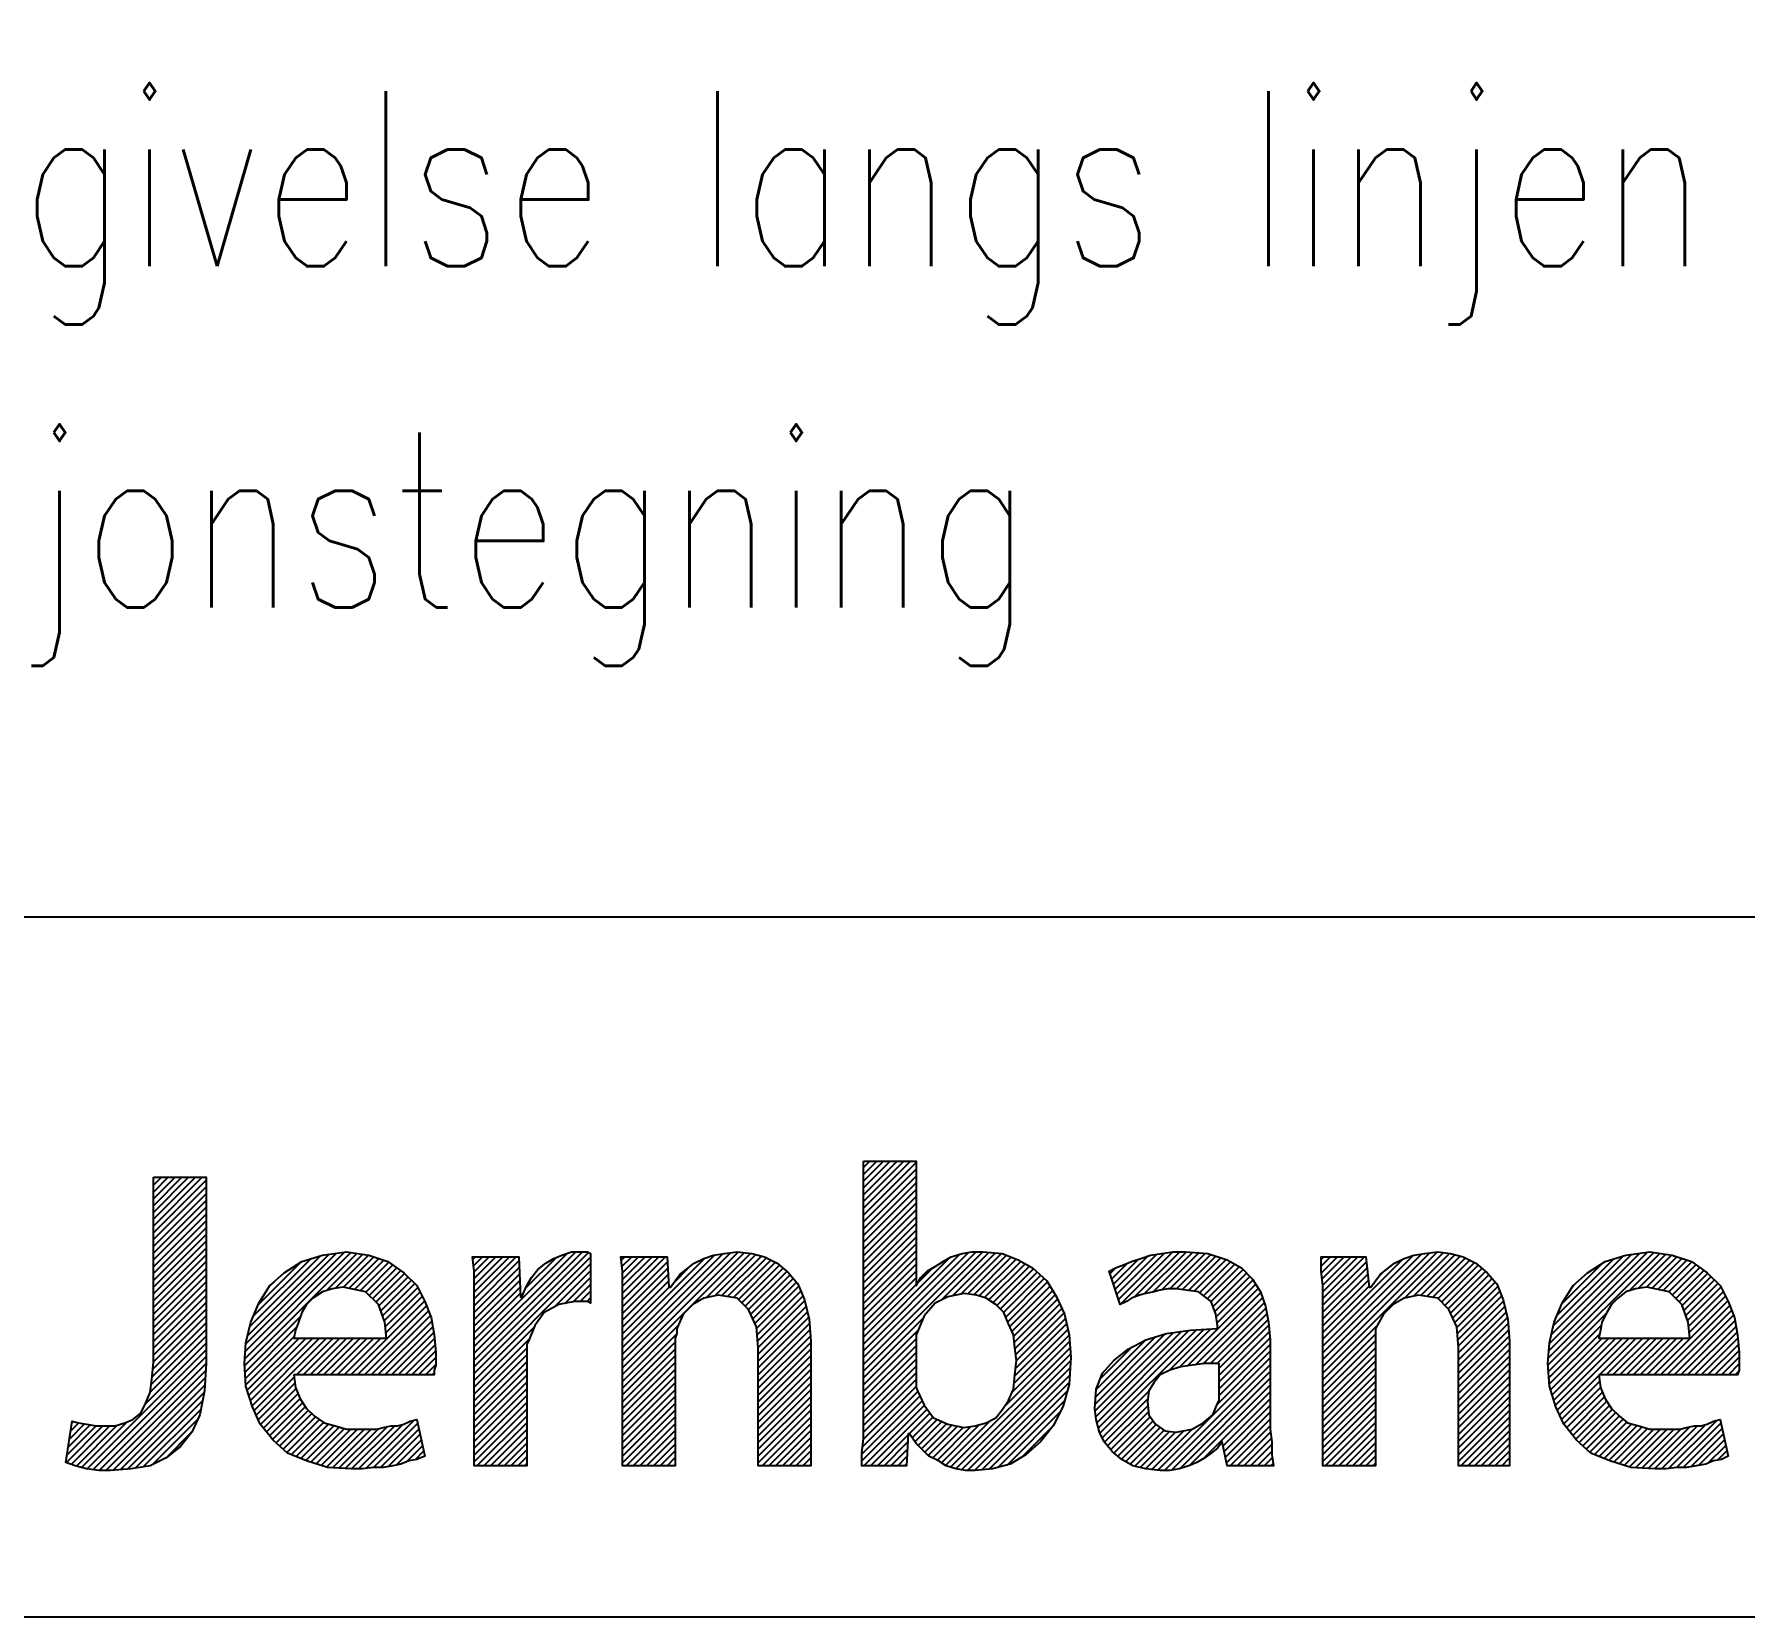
# Model space of a CAD drawing. Header units: millimetres. Extents: x 0 to 900, y 0 to 1385.
# Drawn here: x 144 to 315.1, y 0 to 158.3 of the extents above; entities that cross this region are included whole.
import ezdxf
from ezdxf.enums import TextEntityAlignment as Align

# ---------------------------------------------------------------- set-up
doc = ezdxf.new("R2010")
doc.units = ezdxf.units.MM
for name, color, linetype in [('RAMME', 7, 'Continuous'), ('TITT-018', 4, 'Continuous'), ('TITT-035', 7, 'Continuous'), ('TITT-050', 5, 'Continuous'), ('TITT-TEKST25', 2, 'Continuous'), ('TITT-TEKST35', 7, 'Continuous'), ('TITT-TEKST50', 5, 'Continuous')]:
    doc.layers.add(name, color=color, linetype=linetype)
doc.styles.add('TITTEL', font='romans.shx', dxfattribs={"width": 0.65})

# ---------------------------------------------------------------- blocks, each defined once
blk = doc.blocks.new('*X2')
at = {"color": 0}
for p, q in [((1245.538, 64.846), (1246.769, 66.077)), ((1245.538, 65.023), (1246.592, 66.077)), ((1245.538, 65.2), (1246.415, 66.077)), ((1245.538, 65.377), (1246.238, 66.077)), ((1245.538, 65.553), (1246.062, 66.077)), ((1245.538, 65.73), (1245.885, 66.077)), ((1245.538, 65.907), (1245.708, 66.077)), ((1245.538, 64.67), (1246.909, 66.041)), ((1227.044, 64.384), (1228.322, 65.662)), ((1227.044, 64.561), (1228.145, 65.662)), ((1227.044, 64.738), (1227.968, 65.662)), ((1227.044, 64.914), (1227.792, 65.662)), ((1227.044, 65.091), (1227.615, 65.662)), ((1227.044, 65.268), (1227.438, 65.662)), ((1227.044, 65.445), (1227.261, 65.662)), ((1227.044, 65.621), (1227.085, 65.662)), ((1227.044, 64.207), (1228.416, 65.579)), ((1245.538, 64.493), (1246.909, 65.864)), ((1245.538, 64.316), (1246.909, 65.687)), ((1245.538, 64.139), (1246.909, 65.511)), ((1227.044, 64.03), (1228.416, 65.402)), ((1227.044, 63.854), (1228.416, 65.225)), ((1245.538, 63.962), (1246.909, 65.334)), ((1245.538, 63.786), (1246.909, 65.157)), ((1227.044, 63.677), (1228.416, 65.048)), ((1227.044, 63.5), (1228.416, 64.872)), ((1227.044, 63.323), (1228.416, 64.695)), ((1245.538, 63.609), (1246.909, 64.98)), ((1245.538, 63.432), (1246.909, 64.804)), ((1245.538, 63.255), (1246.909, 64.627)), ((1227.044, 63.147), (1228.416, 64.518)), ((1227.044, 62.97), (1228.416, 64.341)), ((1245.538, 63.079), (1246.909, 64.45)), ((1245.538, 62.902), (1246.909, 64.273)), ((1227.044, 62.793), (1228.416, 64.164)), ((1227.044, 62.616), (1228.416, 63.988)), ((1227.044, 62.439), (1228.416, 63.811)), ((1245.538, 62.725), (1246.909, 64.096)), ((1245.538, 62.548), (1246.909, 63.92)), ((1245.538, 62.371), (1246.909, 63.743)), ((1227.044, 62.263), (1228.416, 63.634)), ((1227.044, 62.086), (1228.416, 63.457)), ((1227.044, 61.909), (1228.416, 63.281)), ((1229.417, 60.746), (1232.341, 63.67)), ((1229.423, 60.929), (1232.186, 63.692)), ((1229.438, 61.121), (1232.018, 63.701)), ((1229.453, 61.312), (1231.814, 63.674)), ((1229.5, 61.537), (1231.61, 63.647)), ((1229.553, 61.766), (1231.396, 63.609)), ((1229.643, 62.033), (1231.14, 63.53)), ((1229.77, 62.336), (1230.863, 63.43)), ((1231.551, 62.703), (1232.496, 63.648)), ((1231.79, 62.766), (1232.65, 63.626)), ((1231.994, 62.793), (1232.783, 63.582)), ((1232.14, 62.762), (1232.916, 63.538)), ((1232.285, 62.731), (1233.049, 63.494)), ((1232.431, 62.7), (1233.175, 63.444)), ((1232.575, 62.666), (1233.279, 63.371)), ((1232.663, 62.578), (1233.383, 63.298)), ((1235.364, 63.511), (1235.436, 63.584)), ((1235.382, 63.352), (1235.613, 63.584)), ((1235.398, 60.893), (1238.213, 63.708)), ((1235.398, 61.07), (1238.036, 63.708)), ((1235.398, 60.716), (1238.376, 63.695)), ((1235.398, 61.247), (1237.823, 63.672)), ((1235.398, 62.484), (1236.497, 63.584)), ((1235.398, 62.661), (1236.32, 63.584)), ((1235.398, 62.838), (1236.144, 63.584)), ((1235.398, 63.015), (1235.967, 63.584)), ((1235.398, 63.191), (1235.79, 63.584)), ((1235.398, 60.54), (1238.431, 63.573)), ((1235.398, 62.307), (1236.566, 63.475)), ((1235.398, 60.363), (1238.431, 63.397)), ((1235.398, 62.131), (1236.572, 63.305)), ((1236.738, 62.764), (1237.543, 63.569)), ((1239.231, 63.49), (1239.326, 63.584)), ((1239.249, 63.331), (1239.502, 63.584)), ((1239.263, 60.692), (1242.276, 63.706)), ((1239.263, 60.516), (1242.435, 63.688)), ((1239.263, 60.869), (1242.08, 63.687)), ((1239.263, 61.046), (1241.877, 63.66)), ((1239.263, 61.223), (1241.671, 63.631)), ((1239.263, 62.46), (1240.386, 63.584)), ((1239.263, 62.637), (1240.209, 63.584)), ((1239.263, 62.814), (1240.033, 63.584)), ((1239.263, 62.99), (1239.856, 63.584)), ((1239.263, 63.167), (1239.679, 63.584)), ((1239.263, 61.399), (1241.417, 63.554)), ((1239.263, 62.283), (1240.433, 63.454)), ((1239.263, 62.107), (1240.442, 63.286)), ((1240.596, 62.909), (1240.989, 63.302)), ((1241.44, 62.516), (1242.594, 63.671)), ((1241.667, 62.567), (1242.74, 63.639)), ((1241.848, 62.571), (1242.881, 63.604)), ((1242, 62.546), (1243.012, 63.558)), ((1242.151, 62.52), (1243.13, 63.499)), ((1242.283, 62.475), (1243.248, 63.44)), ((1242.371, 62.387), (1243.352, 63.368)), ((1242.46, 62.298), (1243.447, 63.286)), ((1245.538, 60.604), (1248.643, 63.708)), ((1245.538, 60.78), (1248.466, 63.708)), ((1245.538, 60.957), (1248.274, 63.693)), ((1245.538, 61.134), (1248.053, 63.649)), ((1245.538, 62.195), (1246.909, 63.566)), ((1245.538, 61.311), (1247.792, 63.565)), ((1245.538, 62.018), (1246.909, 63.389)), ((1246.944, 62.894), (1247.35, 63.3)), ((1247.571, 62.46), (1248.807, 63.696)), ((1247.856, 62.568), (1248.97, 63.682)), ((1248.077, 62.612), (1249.133, 63.669)), ((1248.257, 62.615), (1249.264, 63.623)), ((1248.414, 62.596), (1249.39, 63.572)), ((1248.558, 62.563), (1249.516, 63.522)), ((1248.691, 62.519), (1249.635, 63.464)), ((1248.806, 62.458), (1249.749, 63.401)), ((1248.912, 62.387), (1249.863, 63.337)), ((1251.962, 63.138), (1252.124, 63.301)), ((1252.006, 63.006), (1252.419, 63.419)), ((1252.05, 62.873), (1252.694, 63.517)), ((1252.094, 62.741), (1252.959, 63.606)), ((1252.138, 62.608), (1253.179, 63.648)), ((1252.183, 62.475), (1253.385, 63.678)), ((1252.227, 62.343), (1253.591, 63.707)), ((1252.593, 62.533), (1253.769, 63.708)), ((1252.856, 62.618), (1253.945, 63.708)), ((1253.079, 62.665), (1254.11, 63.696)), ((1253.311, 62.72), (1254.275, 63.684)), ((1253.52, 62.753), (1254.44, 63.672)), ((1253.695, 62.751), (1254.587, 63.643)), ((1253.85, 62.729), (1254.72, 63.598)), ((1254.005, 62.707), (1254.852, 63.554)), ((1254.159, 62.685), (1254.985, 63.51)), ((1254.297, 62.645), (1255.103, 63.451)), ((1254.398, 62.57), (1255.216, 63.388)), ((1254.499, 62.494), (1255.33, 63.325)), ((1257.465, 63.339), (1257.71, 63.584)), ((1257.465, 63.515), (1257.534, 63.584)), ((1257.47, 63.167), (1257.887, 63.584)), ((1257.488, 63.007), (1258.064, 63.584)), ((1257.505, 62.848), (1258.241, 63.584)), ((1257.507, 60.728), (1260.485, 63.707)), ((1257.507, 60.552), (1260.645, 63.69)), ((1257.507, 60.905), (1260.283, 63.681)), ((1257.507, 61.082), (1260.079, 63.654)), ((1257.507, 61.259), (1259.872, 63.624)), ((1257.507, 62.496), (1258.594, 63.584)), ((1257.507, 62.673), (1258.417, 63.584)), ((1257.507, 61.436), (1259.6, 63.529)), ((1257.507, 62.319), (1258.642, 63.455)), ((1257.507, 62.143), (1258.659, 63.295)), ((1259.638, 62.506), (1260.802, 63.671)), ((1259.865, 62.556), (1260.947, 63.638)), ((1260.061, 62.576), (1261.088, 63.603)), ((1260.213, 62.551), (1261.219, 63.556)), ((1260.365, 62.526), (1261.336, 63.497)), ((1260.509, 62.493), (1261.454, 63.439)), ((1260.597, 62.405), (1261.557, 63.365)), ((1260.686, 62.316), (1261.653, 63.283)), ((1263.369, 60.758), (1266.284, 63.672)), ((1263.377, 60.942), (1266.129, 63.694)), ((1263.392, 61.134), (1265.958, 63.699)), ((1263.407, 61.325), (1265.754, 63.672)), ((1263.457, 61.552), (1265.55, 63.645)), ((1263.51, 61.782), (1265.331, 63.603)), ((1263.605, 62.054), (1265.076, 63.525)), ((1263.731, 62.357), (1264.783, 63.408)), ((1265.486, 62.697), (1266.438, 63.65)), ((1265.729, 62.764), (1266.593, 63.627)), ((1265.935, 62.793), (1266.728, 63.585)), ((1266.083, 62.764), (1266.86, 63.541)), ((1266.229, 62.733), (1266.993, 63.497)), ((1266.374, 62.702), (1267.121, 63.449)), ((1266.52, 62.671), (1267.225, 63.376)), ((1266.61, 62.584), (1267.329, 63.303)), ((1227.044, 61.732), (1228.416, 63.104)), ((1227.044, 61.556), (1228.416, 62.927)), ((1230.053, 62.797), (1230.205, 62.949)), ((1232.751, 62.49), (1233.487, 63.225)), ((1232.84, 62.401), (1233.588, 63.149)), ((1232.917, 62.302), (1233.676, 63.061)), ((1232.964, 62.172), (1233.765, 62.973)), ((1233.011, 62.042), (1233.853, 62.884)), ((1235.398, 61.954), (1236.579, 63.135)), ((1235.398, 61.777), (1236.586, 62.965)), ((1237.484, 62.272), (1238.431, 63.22)), ((1237.757, 62.368), (1238.431, 63.043)), ((1237.977, 62.412), (1238.431, 62.866)), ((1239.263, 61.93), (1240.451, 63.118)), ((1239.263, 61.753), (1240.46, 62.95)), ((1242.547, 62.209), (1243.542, 63.204)), ((1242.602, 62.088), (1243.63, 63.115)), ((1242.658, 61.966), (1243.712, 63.02)), ((1242.713, 61.845), (1243.793, 62.925)), ((1245.538, 61.841), (1246.909, 63.213)), ((1245.538, 61.664), (1246.909, 63.036)), ((1245.538, 61.488), (1246.909, 62.859)), ((1249.013, 62.311), (1249.97, 63.268)), ((1249.101, 62.223), (1250.064, 63.185)), ((1249.19, 62.134), (1250.158, 63.102)), ((1249.245, 62.013), (1250.251, 63.019)), ((1249.298, 61.889), (1250.337, 62.928)), ((1254.599, 62.417), (1255.431, 63.249)), ((1254.647, 62.288), (1255.519, 63.161)), ((1254.695, 62.16), (1255.608, 63.072)), ((1254.732, 62.02), (1255.692, 62.98)), ((1254.754, 61.865), (1255.76, 62.871)), ((1257.507, 61.966), (1258.676, 63.135)), ((1257.507, 61.789), (1258.693, 62.975)), ((1258.948, 63.054), (1259.075, 63.181)), ((1260.774, 62.228), (1261.748, 63.202)), ((1260.835, 62.112), (1261.835, 63.112)), ((1260.89, 61.991), (1261.917, 63.017)), ((1260.946, 61.869), (1261.998, 62.922)), ((1264.028, 62.83), (1264.049, 62.852)), ((1266.699, 62.496), (1267.433, 63.23)), ((1266.787, 62.407), (1267.535, 63.155)), ((1266.867, 62.311), (1267.623, 63.067)), ((1266.914, 62.181), (1267.712, 62.979)), ((1266.961, 62.051), (1267.8, 62.89)), ((1227.044, 61.379), (1228.416, 62.75)), ((1227.044, 61.202), (1228.416, 62.573)), ((1227.044, 61.025), (1228.416, 62.397)), ((1232.184, 60.508), (1234.105, 62.429)), ((1233.058, 61.913), (1233.928, 62.782)), ((1233.082, 61.76), (1233.987, 62.665)), ((1233.098, 61.599), (1234.046, 62.547)), ((1235.398, 61.6), (1236.593, 62.795)), ((1235.398, 61.424), (1236.6, 62.626)), ((1238.162, 62.42), (1238.431, 62.69)), ((1238.339, 62.42), (1238.431, 62.513)), ((1239.263, 61.576), (1240.468, 62.782)), ((1242.757, 61.712), (1243.859, 62.814)), ((1242.769, 61.548), (1243.91, 62.688)), ((1242.782, 61.383), (1243.96, 62.562)), ((1242.795, 61.219), (1244.008, 62.432)), ((1249.351, 61.765), (1250.403, 62.817)), ((1249.404, 61.641), (1250.469, 62.707)), ((1249.449, 61.51), (1250.536, 62.596)), ((1249.469, 61.353), (1250.596, 62.48)), ((1253.772, 60.706), (1255.828, 62.762)), ((1253.984, 60.741), (1255.892, 62.65)), ((1254.188, 60.769), (1255.937, 62.517)), ((1257.507, 61.612), (1258.71, 62.815)), ((1260.998, 61.745), (1262.063, 62.81)), ((1261.011, 61.581), (1262.114, 62.684)), ((1261.024, 61.417), (1262.164, 62.558)), ((1261.036, 61.253), (1262.211, 62.428)), ((1266.125, 60.508), (1268.054, 62.437)), ((1267.008, 61.922), (1267.877, 62.791)), ((1267.034, 61.771), (1267.936, 62.673)), ((1267.051, 61.61), (1267.995, 62.555)), ((1227.027, 60.655), (1228.416, 62.043)), ((1227.044, 60.848), (1228.416, 62.22)), ((1229.429, 60.581), (1230.876, 62.028)), ((1232.361, 60.508), (1234.156, 62.303)), ((1232.538, 60.508), (1234.207, 62.177)), ((1232.715, 60.508), (1234.257, 62.051)), ((1242.795, 61.043), (1244.043, 62.291)), ((1242.795, 60.866), (1244.078, 62.149)), ((1242.795, 60.689), (1244.114, 62.008)), ((1245.538, 60.427), (1247.09, 61.979)), ((1249.488, 61.195), (1250.651, 62.358)), ((1249.505, 60.682), (1250.8, 61.977)), ((1249.508, 61.038), (1250.706, 62.237)), ((1249.527, 60.881), (1250.762, 62.115)), ((1254.39, 60.794), (1255.981, 62.385)), ((1254.572, 60.799), (1256.02, 62.247)), ((1254.749, 60.799), (1256.05, 62.1)), ((1254.805, 60.679), (1256.079, 61.953)), ((1261.039, 61.079), (1262.247, 62.286)), ((1261.039, 60.902), (1262.282, 62.145)), ((1261.039, 60.725), (1262.317, 62.004)), ((1263.381, 60.593), (1264.89, 62.102)), ((1266.302, 60.508), (1268.106, 62.312)), ((1266.479, 60.508), (1268.156, 62.186)), ((1266.656, 60.508), (1268.207, 62.059)), ((1226.962, 60.059), (1228.416, 61.513)), ((1226.987, 60.261), (1228.416, 61.69)), ((1227.01, 60.46), (1228.416, 61.866)), ((1229.441, 60.416), (1230.774, 61.75)), ((1229.452, 60.251), (1230.711, 61.509)), ((1232.891, 60.508), (1234.293, 61.91)), ((1233.068, 60.508), (1234.32, 61.76)), ((1233.245, 60.508), (1234.347, 61.611)), ((1235.398, 60.186), (1236.956, 61.744)), ((1239.263, 60.339), (1240.714, 61.79)), ((1239.263, 60.162), (1240.669, 61.568)), ((1242.795, 60.512), (1244.133, 61.85)), ((1242.795, 60.336), (1244.145, 61.685)), ((1242.795, 60.159), (1244.156, 61.52)), ((1245.538, 60.25), (1246.973, 61.685)), ((1249.412, 60.058), (1250.899, 61.545)), ((1249.461, 60.284), (1250.866, 61.689)), ((1249.483, 60.483), (1250.833, 61.833)), ((1251.573, 59.568), (1253.619, 61.614)), ((1251.573, 59.744), (1253.41, 61.582)), ((1251.589, 59.937), (1253.155, 61.503)), ((1251.596, 59.414), (1253.823, 61.641)), ((1251.625, 59.266), (1254.027, 61.668)), ((1251.66, 59.125), (1254.217, 61.681)), ((1251.701, 58.988), (1254.405, 61.693)), ((1253.524, 60.635), (1254.593, 61.704)), ((1254.805, 60.502), (1256.101, 61.798)), ((1254.805, 60.325), (1256.116, 61.636)), ((1257.507, 60.375), (1258.908, 61.776)), ((1257.507, 60.198), (1258.878, 61.57)), ((1261.039, 60.549), (1262.336, 61.845)), ((1261.039, 60.372), (1262.348, 61.68)), ((1261.039, 60.195), (1262.359, 61.515)), ((1263.393, 60.428), (1264.763, 61.798)), ((1263.405, 60.263), (1264.719, 61.577)), ((1266.833, 60.508), (1268.244, 61.92)), ((1267.009, 60.508), (1268.271, 61.77)), ((1267.186, 60.508), (1268.299, 61.621)), ((1225.311, 58.055), (1228.416, 61.159)), ((1226.833, 59.753), (1228.416, 61.336)), ((1229.488, 60.11), (1230.842, 61.464)), ((1229.529, 59.975), (1231.019, 61.464)), ((1229.571, 59.84), (1231.196, 61.464)), ((1229.613, 59.704), (1231.372, 61.464)), ((1229.665, 59.58), (1231.549, 61.464)), ((1230.77, 60.508), (1231.726, 61.464)), ((1230.947, 60.508), (1231.903, 61.464)), ((1231.124, 60.508), (1232.08, 61.464)), ((1231.3, 60.508), (1232.256, 61.464)), ((1231.477, 60.508), (1232.433, 61.464)), ((1231.654, 60.508), (1232.61, 61.464)), ((1231.831, 60.508), (1232.787, 61.464)), ((1232.008, 60.508), (1232.963, 61.464)), ((1233.422, 60.508), (1234.367, 61.454)), ((1233.599, 60.508), (1234.382, 61.292)), ((1233.775, 60.508), (1234.397, 61.13)), ((1235.398, 60.009), (1236.838, 61.45)), ((1235.398, 59.833), (1236.769, 61.204)), ((1239.263, 59.985), (1240.634, 61.357)), ((1239.263, 59.808), (1240.634, 61.18)), ((1242.795, 59.982), (1244.166, 61.354)), ((1242.795, 59.805), (1244.166, 61.177)), ((1245.538, 60.073), (1246.909, 61.445)), ((1245.538, 59.897), (1246.909, 61.268)), ((1245.538, 59.72), (1246.909, 61.091)), ((1247.81, 58.103), (1250.923, 61.215)), ((1247.942, 58.058), (1250.934, 61.05)), ((1249.211, 59.681), (1250.911, 61.38)), ((1251.605, 60.13), (1252.899, 61.424)), ((1251.721, 60.422), (1252.513, 61.215)), ((1254.759, 59.748), (1256.135, 61.125)), ((1254.805, 60.148), (1256.131, 61.474)), ((1254.805, 59.972), (1256.135, 61.302)), ((1257.507, 60.021), (1258.878, 61.393)), ((1257.507, 59.845), (1258.878, 61.216)), ((1261.039, 60.018), (1262.369, 61.348)), ((1261.039, 59.841), (1262.369, 61.171)), ((1263.438, 60.119), (1264.783, 61.464)), ((1263.48, 59.984), (1264.96, 61.464)), ((1263.521, 59.849), (1265.137, 61.464)), ((1263.563, 59.714), (1265.314, 61.464)), ((1263.615, 59.588), (1265.49, 61.464)), ((1264.711, 60.508), (1265.667, 61.464)), ((1264.888, 60.508), (1265.844, 61.464)), ((1265.065, 60.508), (1266.021, 61.464)), ((1265.242, 60.508), (1266.197, 61.464)), ((1265.418, 60.508), (1266.374, 61.464)), ((1265.595, 60.508), (1266.551, 61.464)), ((1265.772, 60.508), (1266.728, 61.464)), ((1265.949, 60.508), (1266.905, 61.464)), ((1267.363, 60.508), (1268.319, 61.465)), ((1267.54, 60.508), (1268.334, 61.303)), ((1267.716, 60.508), (1268.349, 61.141)), ((1225.469, 58.035), (1228.416, 60.982)), ((1225.626, 58.016), (1228.416, 60.806)), ((1225.802, 58.015), (1228.405, 60.618)), ((1233.952, 60.508), (1234.4, 60.956)), ((1234.129, 60.508), (1234.4, 60.78)), ((1235.398, 59.656), (1236.769, 61.027)), ((1235.398, 59.479), (1236.769, 60.85)), ((1235.398, 59.302), (1236.769, 60.674)), ((1239.263, 59.632), (1240.634, 61.003)), ((1239.263, 59.455), (1240.634, 60.826)), ((1239.263, 59.278), (1240.634, 60.65)), ((1242.795, 59.629), (1244.166, 61)), ((1242.795, 59.452), (1244.166, 60.823)), ((1242.795, 59.275), (1244.166, 60.646)), ((1245.538, 59.543), (1246.909, 60.914)), ((1245.538, 59.366), (1246.909, 60.738)), ((1248.093, 58.032), (1250.935, 60.874)), ((1248.252, 58.015), (1250.924, 60.687)), ((1253.209, 58.021), (1256.135, 60.948)), ((1253.379, 58.015), (1256.135, 60.771)), ((1257.507, 59.668), (1258.878, 61.039)), ((1257.507, 59.491), (1258.878, 60.862)), ((1257.507, 59.314), (1258.878, 60.686)), ((1261.039, 59.665), (1262.369, 60.995)), ((1261.039, 59.488), (1262.369, 60.818)), ((1261.039, 59.311), (1262.369, 60.641)), ((1267.893, 60.508), (1268.353, 60.969)), ((1268.07, 60.508), (1268.353, 60.792)), ((1268.247, 60.508), (1268.344, 60.606)), ((1225.983, 58.02), (1228.394, 60.43)), ((1226.175, 58.034), (1228.383, 60.243)), ((1229.72, 59.459), (1230.709, 60.447)), ((1229.776, 59.337), (1230.729, 60.29)), ((1234.306, 60.508), (1234.359, 60.561)), ((1235.398, 59.125), (1236.769, 60.497)), ((1235.398, 58.949), (1236.769, 60.32)), ((1239.263, 59.101), (1240.634, 60.473)), ((1239.263, 58.925), (1240.634, 60.296)), ((1242.795, 59.098), (1244.166, 60.47)), ((1242.795, 58.921), (1244.166, 60.293)), ((1245.537, 58.835), (1246.909, 60.207)), ((1245.538, 59.189), (1246.909, 60.561)), ((1245.538, 59.013), (1246.909, 60.384)), ((1248.429, 58.015), (1250.913, 60.499)), ((1248.622, 58.031), (1250.902, 60.311)), ((1253.563, 58.023), (1256.135, 60.594)), ((1253.778, 58.06), (1256.135, 60.418)), ((1254.046, 58.152), (1256.135, 60.241)), ((1257.507, 59.137), (1258.878, 60.509)), ((1257.507, 58.961), (1258.878, 60.332)), ((1261.039, 59.134), (1262.369, 60.464)), ((1261.039, 58.958), (1262.369, 60.287)), ((1263.67, 59.467), (1264.698, 60.495)), ((1263.725, 59.345), (1264.718, 60.338)), ((1263.78, 59.224), (1264.737, 60.181)), ((1226.366, 58.049), (1228.365, 60.048)), ((1226.568, 58.074), (1228.321, 59.827)), ((1229.832, 59.216), (1230.757, 60.142)), ((1229.91, 59.118), (1230.811, 60.018)), ((1229.989, 59.02), (1230.864, 59.895)), ((1230.067, 58.922), (1230.933, 59.787)), ((1235.398, 58.772), (1236.769, 60.143)), ((1235.398, 58.595), (1236.769, 59.967)), ((1235.398, 58.418), (1236.769, 59.79)), ((1239.263, 58.748), (1240.634, 60.119)), ((1239.263, 58.571), (1240.634, 59.942)), ((1239.263, 58.394), (1240.634, 59.766)), ((1242.795, 58.745), (1244.166, 60.116)), ((1242.795, 58.568), (1244.166, 59.939)), ((1242.795, 58.391), (1244.166, 59.763)), ((1245.496, 58.441), (1247.012, 59.956)), ((1245.496, 58.264), (1247.066, 59.834)), ((1245.514, 58.636), (1246.957, 60.078)), ((1245.549, 58.14), (1247.122, 59.713)), ((1248.816, 58.049), (1250.848, 60.08)), ((1249.037, 58.093), (1250.777, 59.832)), ((1251.759, 58.87), (1252.976, 60.087)), ((1251.82, 58.754), (1252.946, 59.881)), ((1254.399, 58.328), (1256.135, 60.064)), ((1254.909, 58.661), (1256.135, 59.887)), ((1257.507, 58.784), (1258.878, 60.155)), ((1257.507, 58.607), (1258.878, 59.979)), ((1257.507, 58.43), (1258.878, 59.802)), ((1261.039, 58.781), (1262.369, 60.111)), ((1261.039, 58.604), (1262.369, 59.934)), ((1261.039, 58.427), (1262.369, 59.757)), ((1263.858, 59.125), (1264.789, 60.056)), ((1263.937, 59.027), (1264.842, 59.932)), ((1264.015, 58.929), (1264.906, 59.819)), ((1264.094, 58.83), (1264.977, 59.713)), ((1224.917, 59.251), (1224.96, 59.294)), ((1225.172, 58.093), (1226.372, 59.292)), ((1226.78, 58.109), (1228.277, 59.606)), ((1227.013, 58.165), (1228.193, 59.346)), ((1230.146, 58.824), (1231.004, 59.681)), ((1230.237, 58.737), (1231.084, 59.585)), ((1230.33, 58.654), (1231.173, 59.497)), ((1230.424, 58.571), (1231.265, 59.412)), ((1230.517, 58.488), (1231.371, 59.342)), ((1230.636, 58.43), (1231.477, 59.271)), ((1232.573, 58.069), (1233.832, 59.327)), ((1235.398, 58.242), (1236.769, 59.613)), ((1235.472, 58.14), (1236.769, 59.436)), ((1239.263, 58.217), (1240.634, 59.589)), ((1239.361, 58.14), (1240.634, 59.412)), ((1242.795, 58.214), (1244.166, 59.586)), ((1242.897, 58.14), (1244.166, 59.409)), ((1245.725, 58.14), (1247.197, 59.612)), ((1246.739, 58.977), (1247.273, 59.511)), ((1246.81, 58.87), (1247.349, 59.41)), ((1246.881, 58.764), (1247.461, 59.344)), ((1246.962, 58.669), (1247.583, 59.29)), ((1247.681, 58.15), (1248.846, 59.316)), ((1249.281, 58.159), (1250.667, 59.545)), ((1251.901, 58.658), (1252.947, 59.705)), ((1251.981, 58.562), (1252.967, 59.548)), ((1252.069, 58.473), (1253.012, 59.416)), ((1252.166, 58.393), (1253.083, 59.31)), ((1254.938, 58.514), (1256.135, 59.711)), ((1254.968, 58.366), (1256.135, 59.534)), ((1254.997, 58.219), (1256.135, 59.357)), ((1257.507, 58.254), (1258.878, 59.625)), ((1257.569, 58.14), (1258.878, 59.448)), ((1257.746, 58.14), (1258.878, 59.271)), ((1261.039, 58.251), (1262.369, 59.58)), ((1261.105, 58.14), (1262.369, 59.404)), ((1264.183, 58.743), (1265.052, 59.612)), ((1264.277, 58.66), (1265.141, 59.524)), ((1264.371, 58.577), (1265.229, 59.435)), ((1264.464, 58.494), (1265.327, 59.356)), ((1264.581, 58.434), (1265.425, 59.277)), ((1266.512, 58.067), (1267.769, 59.323)), ((1224.769, 58.219), (1225.728, 59.179)), ((1224.788, 58.416), (1225.551, 59.179)), ((1224.82, 58.625), (1225.399, 59.203)), ((1224.853, 58.834), (1225.249, 59.23)), ((1224.885, 59.042), (1225.102, 59.26)), ((1224.901, 58.175), (1225.905, 59.179)), ((1225.035, 58.132), (1226.099, 59.196)), ((1227.367, 58.342), (1228.046, 59.022)), ((1230.761, 58.378), (1231.611, 59.228)), ((1230.886, 58.326), (1231.748, 59.188)), ((1231.011, 58.274), (1231.886, 59.149)), ((1231.144, 58.23), (1232.023, 59.11)), ((1231.279, 58.189), (1232.186, 59.095)), ((1231.414, 58.147), (1232.362, 59.095)), ((1231.549, 58.106), (1232.539, 59.095)), ((1231.709, 58.089), (1232.716, 59.095)), ((1231.875, 58.078), (1232.903, 59.105)), ((1232.041, 58.067), (1233.132, 59.158)), ((1232.207, 58.056), (1233.329, 59.179)), ((1232.384, 58.056), (1233.526, 59.199)), ((1232.779, 58.098), (1233.924, 59.243)), ((1232.956, 58.098), (1233.955, 59.097)), ((1233.154, 58.119), (1233.987, 58.952)), ((1235.649, 58.14), (1236.769, 59.259)), ((1235.826, 58.14), (1236.769, 59.083)), ((1236.003, 58.14), (1236.769, 58.906)), ((1239.538, 58.14), (1240.634, 59.235)), ((1239.715, 58.14), (1240.634, 59.059)), ((1239.892, 58.14), (1240.634, 58.882)), ((1243.074, 58.14), (1244.166, 59.232)), ((1243.251, 58.14), (1244.166, 59.055)), ((1243.427, 58.14), (1244.166, 58.879)), ((1245.902, 58.14), (1246.7, 58.937)), ((1247.05, 58.58), (1247.705, 59.236)), ((1247.139, 58.492), (1247.846, 59.199)), ((1247.227, 58.404), (1247.993, 59.17)), ((1247.34, 58.34), (1248.14, 59.14)), ((1247.458, 58.281), (1248.34, 59.163)), ((1247.57, 58.217), (1248.566, 59.213)), ((1249.656, 58.358), (1250.49, 59.192)), ((1252.262, 58.313), (1253.159, 59.209)), ((1252.373, 58.247), (1253.265, 59.139)), ((1252.486, 58.183), (1253.371, 59.068)), ((1252.608, 58.128), (1253.516, 59.036)), ((1252.749, 58.093), (1253.671, 59.014)), ((1252.891, 58.057), (1253.887, 59.053)), ((1253.05, 58.039), (1254.115, 59.105)), ((1255.095, 58.14), (1256.135, 59.18)), ((1255.271, 58.14), (1256.145, 59.014)), ((1255.448, 58.14), (1256.165, 58.857)), ((1257.923, 58.14), (1258.878, 59.095)), ((1258.1, 58.14), (1258.878, 58.918)), ((1261.282, 58.14), (1262.369, 59.227)), ((1261.459, 58.14), (1262.369, 59.05)), ((1261.635, 58.14), (1262.369, 58.873)), ((1264.706, 58.382), (1265.554, 59.23)), ((1264.831, 58.33), (1265.692, 59.191)), ((1264.955, 58.278), (1265.829, 59.152)), ((1265.088, 58.233), (1265.967, 59.112)), ((1265.223, 58.192), (1266.127, 59.095)), ((1265.358, 58.15), (1266.303, 59.095)), ((1265.493, 58.109), (1266.48, 59.095)), ((1265.651, 58.09), (1266.657, 59.095)), ((1265.817, 58.079), (1266.84, 59.101)), ((1265.983, 58.068), (1267.07, 59.155)), ((1266.149, 58.057), (1267.27, 59.179)), ((1266.325, 58.056), (1267.455, 59.187)), ((1266.718, 58.096), (1267.875, 59.253)), ((1266.897, 58.098), (1267.906, 59.107)), ((1267.092, 58.116), (1267.938, 58.962)), ((1233.369, 58.158), (1234.018, 58.807)), ((1233.625, 58.237), (1234.05, 58.662)), ((1233.863, 58.298), (1234.082, 58.517)), ((1236.179, 58.14), (1236.769, 58.729)), ((1236.356, 58.14), (1236.769, 58.552)), ((1236.533, 58.14), (1236.769, 58.376)), ((1240.069, 58.14), (1240.634, 58.705)), ((1240.245, 58.14), (1240.634, 58.528)), ((1243.604, 58.14), (1244.166, 58.702)), ((1243.781, 58.14), (1244.166, 58.525)), ((1246.079, 58.14), (1246.69, 58.751)), ((1246.256, 58.14), (1246.681, 58.565)), ((1246.433, 58.14), (1246.672, 58.379)), ((1255.625, 58.14), (1256.177, 58.691)), ((1255.802, 58.14), (1256.177, 58.515)), ((1258.277, 58.14), (1258.878, 58.741)), ((1258.453, 58.14), (1258.878, 58.564)), ((1258.63, 58.14), (1258.878, 58.388)), ((1261.812, 58.14), (1262.369, 58.696)), ((1261.989, 58.14), (1262.369, 58.52)), ((1267.304, 58.152), (1267.969, 58.817)), ((1267.53, 58.201), (1268.001, 58.672)), ((1267.791, 58.285), (1268.033, 58.526)), ((1236.71, 58.14), (1236.769, 58.199)), ((1240.422, 58.14), (1240.634, 58.351)), ((1240.599, 58.14), (1240.634, 58.175)), ((1243.958, 58.14), (1244.166, 58.348)), ((1244.134, 58.14), (1244.166, 58.172)), ((1246.609, 58.14), (1246.663, 58.193)), ((1255.978, 58.14), (1256.188, 58.349)), ((1256.155, 58.14), (1256.21, 58.195)), ((1258.807, 58.14), (1258.878, 58.211)), ((1262.166, 58.14), (1262.369, 58.343)), ((1262.342, 58.14), (1262.369, 58.166))]:
    blk.add_line(p, q, dxfattribs=at)
blk = doc.blocks.new('TITF_JBV00')
at = {"layer": 'TITT-035', "linetype": 'Continuous'}
for points in [[(-134.618, 9.117), (-133.565, 9.117), (-133.565, 6.628), (-133.565, 6.628), (-133.469, 6.787), (-133.342, 6.915), (-133.182, 7.011), (-133.022, 7.106), (-132.863, 7.202), (-132.639, 7.266), (-132.448, 7.298), (-132.224, 7.298), (-131.841, 7.266), (-131.522, 7.138), (-131.235, 6.979), (-130.948, 6.723), (-130.756, 6.404), (-130.597, 6.053), (-130.501, 5.638), (-130.469, 5.191), (-130.501, 4.649), (-130.629, 4.202), (-130.82, 3.819), (-131.075, 3.5), (-131.363, 3.245), (-131.682, 3.053), (-132.033, 2.957), (-132.384, 2.925), (-132.576, 2.925), (-132.767, 2.957), (-132.959, 3.021), (-133.118, 3.117), (-133.31, 3.213), (-133.437, 3.34), (-133.565, 3.468), (-133.693, 3.659), (-133.725, 3.659), (-133.757, 3.021), (-134.65, 3.021), (-134.65, 3.276), (-134.618, 3.564), (-134.618, 3.883), (-134.618, 4.202), (-134.618, 9.117)], [(-148.821, 8.798), (-147.768, 8.798), (-147.768, 5.064), (-147.8, 4.521), (-147.896, 4.042), (-148.055, 3.691), (-148.279, 3.404), (-148.566, 3.181), (-148.885, 3.021), (-149.268, 2.957), (-149.683, 2.925), (-149.906, 2.925), (-150.162, 2.957), (-150.385, 3.021), (-150.577, 3.085), (-150.449, 3.915), (-150.321, 3.883), (-150.162, 3.851), (-149.97, 3.819), (-149.811, 3.819), (-149.587, 3.819), (-149.396, 3.883), (-149.236, 3.947), (-149.077, 4.074), (-148.981, 4.266), (-148.885, 4.489), (-148.853, 4.745), (-148.821, 5.096), (-148.821, 8.798)], [(-146.013, 4.84), (-145.981, 4.585), (-145.885, 4.362), (-145.757, 4.17), (-145.598, 4.011), (-145.406, 3.883), (-145.183, 3.819), (-144.959, 3.755), (-144.704, 3.755), (-144.544, 3.755), (-144.353, 3.755), (-144.225, 3.787), (-144.066, 3.819), (-143.938, 3.819), (-143.81, 3.851), (-143.683, 3.915), (-143.555, 3.947), (-143.395, 3.213), (-143.555, 3.149), (-143.715, 3.117), (-143.874, 3.053), (-144.034, 3.021), (-144.225, 2.989), (-144.417, 2.989), (-144.64, 2.957), (-144.864, 2.957), (-145.342, 2.989), (-145.757, 3.117), (-146.14, 3.276), (-146.428, 3.532), (-146.683, 3.851), (-146.842, 4.202), (-146.97, 4.617), (-147.002, 5.064), (-146.97, 5.479), (-146.874, 5.894), (-146.715, 6.277), (-146.491, 6.628), (-146.204, 6.883), (-145.853, 7.106), (-145.438, 7.234), (-144.959, 7.298), (-144.512, 7.234), (-144.129, 7.106), (-143.81, 6.883), (-143.555, 6.628), (-143.395, 6.309), (-143.268, 5.989), (-143.204, 5.638), (-143.172, 5.287), (-143.172, 5.16), (-143.172, 5.032), (-143.204, 4.936), (-143.204, 4.84), (-146.013, 4.84)], [(-142.406, 5.862), (-142.406, 6.245), (-142.406, 6.596), (-142.406, 6.915), (-142.438, 7.202), (-141.512, 7.202), (-141.48, 6.404), (-141.448, 6.404), (-141.353, 6.628), (-141.257, 6.787), (-141.129, 6.947), (-140.97, 7.075), (-140.81, 7.17), (-140.651, 7.234), (-140.459, 7.298), (-140.299, 7.298), (-140.236, 7.298), (-140.172, 7.298), (-140.14, 7.298), (-140.076, 7.266), (-140.076, 6.277), (-140.14, 6.309), (-140.236, 6.309), (-140.299, 6.309), (-140.395, 6.309), (-140.714, 6.245), (-141.002, 6.085), (-141.193, 5.83), (-141.321, 5.511), (-141.353, 5.447), (-141.353, 5.351), (-141.353, 5.287), (-141.353, 5.191), (-141.353, 3.021), (-142.406, 3.021), (-142.406, 5.862)], [(-139.438, 5.957), (-139.438, 6.309), (-139.438, 6.628), (-139.438, 6.915), (-139.47, 7.202), (-138.544, 7.202), (-138.512, 6.596), (-138.48, 6.596), (-138.384, 6.723), (-138.289, 6.851), (-138.161, 6.947), (-138.001, 7.075), (-137.81, 7.17), (-137.618, 7.234), (-137.395, 7.266), (-137.14, 7.298), (-136.852, 7.266), (-136.597, 7.202), (-136.342, 7.075), (-136.118, 6.883), (-135.927, 6.66), (-135.799, 6.34), (-135.703, 5.957), (-135.672, 5.511), (-135.672, 3.021), (-136.725, 3.021), (-136.725, 5.383), (-136.757, 5.798), (-136.916, 6.149), (-137.14, 6.372), (-137.523, 6.436), (-137.81, 6.372), (-138.033, 6.245), (-138.225, 6.053), (-138.321, 5.83), (-138.353, 5.766), (-138.353, 5.67), (-138.384, 5.574), (-138.384, 5.479), (-138.384, 3.021), (-139.438, 3.021), (-139.438, 5.957)], [(-126.479, 4.042), (-126.479, 3.755), (-126.448, 3.5), (-126.448, 3.245), (-126.416, 3.021), (-127.341, 3.021), (-127.437, 3.5), (-127.437, 3.5), (-127.533, 3.372), (-127.66, 3.276), (-127.788, 3.181), (-127.948, 3.085), (-128.107, 3.021), (-128.299, 2.957), (-128.49, 2.925), (-128.682, 2.925), (-128.969, 2.957), (-129.224, 3.021), (-129.448, 3.149), (-129.639, 3.308), (-129.799, 3.5), (-129.895, 3.691), (-129.958, 3.947), (-129.99, 4.17), (-129.958, 4.553), (-129.831, 4.872), (-129.607, 5.128), (-129.32, 5.351), (-128.969, 5.543), (-128.554, 5.67), (-128.075, 5.734), (-127.533, 5.766), (-127.533, 5.83), (-127.565, 6.053), (-127.66, 6.309), (-127.916, 6.5), (-128.363, 6.564), (-128.522, 6.564), (-128.682, 6.532), (-128.809, 6.5), (-128.969, 6.468), (-129.097, 6.436), (-129.256, 6.372), (-129.352, 6.309), (-129.48, 6.245), (-129.703, 6.915), (-129.575, 6.979), (-129.416, 7.043), (-129.256, 7.106), (-129.065, 7.17), (-128.873, 7.234), (-128.65, 7.266), (-128.426, 7.298), (-128.171, 7.298), (-127.724, 7.266), (-127.341, 7.138), (-127.054, 6.979), (-126.831, 6.755), (-126.671, 6.5), (-126.575, 6.213), (-126.511, 5.894), (-126.479, 5.543), (-126.479, 4.042)], [(-125.426, 5.957), (-125.426, 6.309), (-125.426, 6.628), (-125.458, 6.915), (-125.458, 7.202), (-124.564, 7.202), (-124.501, 6.596), (-124.469, 6.596), (-124.373, 6.723), (-124.277, 6.851), (-124.15, 6.947), (-123.99, 7.075), (-123.798, 7.17), (-123.607, 7.234), (-123.384, 7.266), (-123.128, 7.298), (-122.873, 7.266), (-122.618, 7.202), (-122.362, 7.075), (-122.139, 6.883), (-121.947, 6.66), (-121.82, 6.34), (-121.724, 5.957), (-121.692, 5.511), (-121.692, 3.021), (-122.713, 3.021), (-122.713, 5.383), (-122.745, 5.798), (-122.905, 6.149), (-123.128, 6.372), (-123.511, 6.436), (-123.798, 6.372), (-124.022, 6.245), (-124.213, 6.053), (-124.341, 5.83), (-124.373, 5.766), (-124.373, 5.67), (-124.373, 5.574), (-124.373, 5.479), (-124.373, 3.021), (-125.426, 3.021), (-125.426, 5.957)], [(-119.905, 4.84), (-119.873, 4.585), (-119.777, 4.362), (-119.649, 4.17), (-119.49, 4.011), (-119.33, 3.883), (-119.107, 3.819), (-118.883, 3.755), (-118.628, 3.755), (-118.468, 3.755), (-118.277, 3.755), (-118.149, 3.787), (-117.99, 3.819), (-117.862, 3.819), (-117.734, 3.851), (-117.607, 3.915), (-117.479, 3.947), (-117.319, 3.213), (-117.447, 3.149), (-117.607, 3.117), (-117.766, 3.053), (-117.958, 3.021), (-118.149, 2.989), (-118.341, 2.989), (-118.564, 2.957), (-118.787, 2.957), (-119.266, 2.989), (-119.681, 3.117), (-120.064, 3.276), (-120.351, 3.532), (-120.607, 3.851), (-120.766, 4.202), (-120.894, 4.617), (-120.926, 5.064), (-120.894, 5.479), (-120.798, 5.894), (-120.639, 6.277), (-120.415, 6.628), (-120.128, 6.883), (-119.777, 7.106), (-119.362, 7.234), (-118.883, 7.298), (-118.436, 7.234), (-118.053, 7.106), (-117.734, 6.883), (-117.479, 6.628), (-117.319, 6.309), (-117.192, 5.989), (-117.128, 5.638), (-117.096, 5.287), (-117.096, 5.16), (-117.096, 5.032), (-117.096, 4.936), (-117.128, 4.84), (-119.905, 4.84)], [(-144.161, 5.574), (-144.193, 5.894), (-144.321, 6.245), (-144.576, 6.5), (-145.023, 6.596), (-145.247, 6.564), (-145.438, 6.5), (-145.63, 6.372), (-145.757, 6.245), (-145.853, 6.085), (-145.917, 5.894), (-145.981, 5.734), (-146.013, 5.574), (-144.161, 5.574)], [(-118.085, 5.574), (-118.117, 5.894), (-118.245, 6.245), (-118.5, 6.5), (-118.947, 6.596), (-119.17, 6.564), (-119.362, 6.5), (-119.522, 6.372), (-119.649, 6.245), (-119.745, 6.085), (-119.841, 5.894), (-119.873, 5.734), (-119.905, 5.574), (-118.085, 5.574)], [(-133.565, 4.777), (-133.565, 4.713), (-133.565, 4.649), (-133.565, 4.585), (-133.533, 4.521), (-133.405, 4.234), (-133.214, 3.979), (-132.927, 3.851), (-132.607, 3.787), (-132.384, 3.819), (-132.161, 3.883), (-131.969, 3.979), (-131.841, 4.138), (-131.714, 4.33), (-131.618, 4.553), (-131.586, 4.84), (-131.554, 5.128), (-131.586, 5.383), (-131.618, 5.638), (-131.714, 5.862), (-131.81, 6.085), (-131.969, 6.245), (-132.161, 6.372), (-132.352, 6.436), (-132.607, 6.468), (-132.927, 6.404), (-133.182, 6.277), (-133.405, 6.021), (-133.533, 5.702), (-133.565, 5.638), (-133.565, 5.574), (-133.565, 5.511), (-133.565, 5.447), (-133.565, 4.777)], [(-127.501, 5.064), (-127.788, 5.064), (-128.043, 5.032), (-128.267, 5), (-128.49, 4.936), (-128.682, 4.84), (-128.809, 4.681), (-128.905, 4.521), (-128.937, 4.298), (-128.905, 4.042), (-128.777, 3.851), (-128.586, 3.723), (-128.363, 3.691), (-128.043, 3.755), (-127.82, 3.883), (-127.628, 4.042), (-127.533, 4.266), (-127.501, 4.33), (-127.501, 4.394), (-127.501, 4.425), (-127.501, 4.489), (-127.501, 5.064)]]:
    blk.add_lwpolyline(points, dxfattribs=at)
at = {"layer": 'TITT-050'}
blk.add_line((-170, 14), (0, 14), dxfattribs=at)
at = {"layer": 'TITT-018', "xscale": 0.7679999999999723, "yscale": 0.7679999999999723, "zscale": 0.7679999999999723}
blk.add_blockref('*X2', (-1091.191, -41.63), dxfattribs=at)
at = {"layer": 'TITT-TEKST25', "style": 'TITTEL', "width": 0.65}
for tag, p in [('2A', (-166, 55.16)), ('2C', (-55, 55.16)), ('2D', (-39, 55.16)), ('2E', (-23, 55.16)), ('2F', (-7.5, 55.16))]:
    blk.add_attdef(tag, text='', height=2.5, dxfattribs=at).set_placement(p, align=Align.CENTER)
for tag, p in [('2B', (-160.941, 55.16)), ('3B', (-29.941, 45)), ('3C', (-29.941, 40)), ('3D', (-29.941, 35)), ('3E', (-45.941, 30)), ('3F', (-45.941, 25)), ('3G', (-45.941, 20)), ('3H', (-45.941, 15))]:
    blk.add_attdef(tag, p, '', height=2.5, dxfattribs=at)
at = {"layer": 'TITT-TEKST35', "style": 'TITTEL', "width": 0.75}
for tag, p in [('1A', (-165.437, 39.483)), ('1B', (-165.437, 33.468)), ('1C', (-165.437, 27.021)), ('1D', (-165.437, 20.192))]:
    blk.add_attdef(tag, p, '', height=3.5, dxfattribs=at)
blk.add_attdef('3A', text='', height=3.5, dxfattribs=at).set_placement((-56.159, 38.525), align=Align.CENTER)
at = {"layer": 'TITT-TEKST50', "style": 'TITTEL', "width": 0.65}
blk.add_attdef('4A', (-57.323, 2.998), '', height=5, dxfattribs=at)
blk.add_attdef('4B', text='', height=5, dxfattribs=at).set_placement((-7, 2.998), align=Align.CENTER)

msp = doc.modelspace()

# ---------------------------------------------------------------- linework, layer by layer
at = {"layer": 'RAMME'}
msp.add_lwpolyline([(0, 0), (900, 0), (900, 1385), (0, 1385)], close=True, dxfattribs=at)

# ---------------------------------------------------------------- block references
at = {"layer": 'RAMME', "ltscale": 5}
ref = msp.add_blockref('TITF_JBV00', (900, 0), dxfattribs=dict(at, xscale=5, yscale=5, zscale=5))
ref.add_attrib('1C', 'Stedsangivelse langs linjen', (72.82, 135.1), dxfattribs={"layer": 'TITT-TEKST35', "height": 17.5, "style": 'TITTEL', "width": 0.75})
ref.add_attrib('1D', 'Produksjonstegning', (72.82, 100.96), dxfattribs={"layer": 'TITT-TEKST35', "height": 17.5, "style": 'TITTEL', "width": 0.75})

doc.saveas('drawing.dxf')
